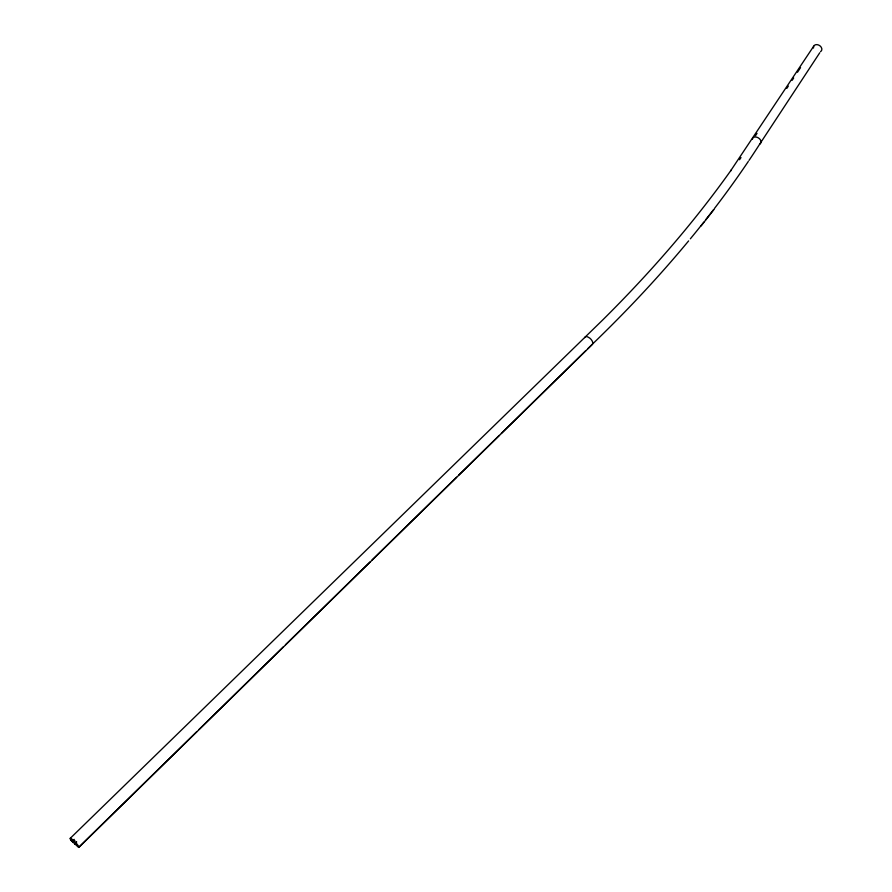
<?xml version="1.0" encoding="UTF-8"?>
<svg xmlns="http://www.w3.org/2000/svg" width="892" height="892" viewBox="0 0 892 892"><rect width="100%" height="100%" fill="white"/><g stroke="black" fill="none" stroke-linecap="round" stroke-linejoin="round"><path stroke-width="1.34" d="M749.035 160.37A1388.833 722.799 -17.6 0 0 759.739 144.08L819.77 52.739M755.502 135.684L757.029 133.376M786.8 88.397L788.327 86.089M792.141 80.325L793.668 78.017M797.481 72.252L800.537 67.636M813.694 46.206L730.604 170.885L731.083 170.194C692.928 223.87 649.409 273.599 602.702 319.972L70.2 838.357M701.101 225.932L714.135 209.285M584.795 337.611A5.162 2.643 45.6 0 1 587.605 336.853L589.723 338.068A5.162 2.643 45.6 0 1 592.321 344.468L78.875 847.389A6.266 1.037 46 0 0 73.635 840.554A6.266 1.037 46 0 0 70.892 840.13L78.574 847.4L196.942 731.473M198.927 729.533L283.478 646.722M285.462 644.782L370.013 561.971M371.997 560.031L456.537 477.22M458.533 475.28L499.308 435.329M501.304 433.389L585.843 350.578M587.839 348.638L591.809 344.736A1388.833 722.799 -17.6 0 0 688.624 240.907M74.861 840.532L72.876 842.472L72.274 841.334L74.27 839.383M76.534 841.914L74.582 843.955L76.667 842.037M820.529 51.58L821.119 51.156A4.505 3.378 32.1 0 0 818.566 45.001A4.505 3.378 32.1 0 0 813.515 48.023M759.739 144.08L760.341 143.679A4.716 3.289 32.5 0 0 758.066 137.702A4.716 3.289 32.5 0 0 752.357 139.342M70.892 840.13L72.274 841.334M748.31 161.452A1388.833 722.799 -17.6 0 1 714.403 208.55M713.555 209.653A1388.833 722.799 -17.6 0 1 705.483 220.034M703.844 222.119A1388.833 722.799 -17.6 0 1 690.352 238.811M740.996 157.572A1380.994 717.536 -17.6 0 1 739.524 159.724"/></g></svg>
